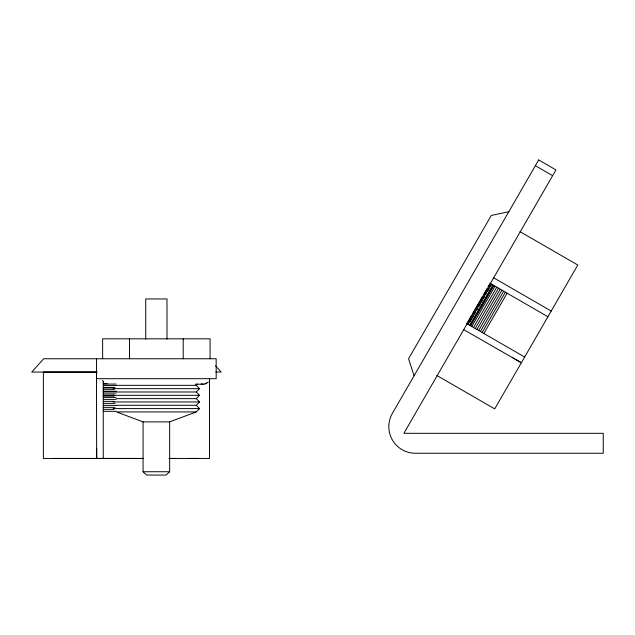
<?xml version="1.0" encoding="UTF-8"?>
<svg xmlns="http://www.w3.org/2000/svg" width="635" height="635" viewBox="0 0 635 635"><rect width="100%" height="100%" fill="white"/><g stroke="black" fill="none" stroke-linecap="round" stroke-linejoin="round"><path stroke-width="0.95" d="M466.796 323.636L471.749 315.063M472.734 313.349L482.632 296.204M483.624 294.489L487.085 288.488M488.077 286.774L489.561 284.202M468.074 324.374L491.331 284.083M469.924 322.008L473.385 316.008M474.377 314.293L475.361 312.579M476.845 310.007L477.837 308.292M478.83 306.578L480.314 304.006M481.306 302.292L482.29 300.577M483.283 298.863L484.767 296.291M485.759 294.577L486.743 292.862M487.736 291.147L489.22 288.576M490.212 286.861L491.696 284.29M469.709 325.318L492.966 285.028M470.075 325.525L493.331 285.242M470.622 325.842L493.879 285.552M471.773 326.509L495.03 286.218M473.496 327.501L496.76 287.218M475.226 328.501L498.483 288.211M476.948 329.494L500.213 289.211M478.679 330.494L501.936 290.203M480.401 331.494L503.666 291.203M482.132 332.486L505.389 292.203M483.854 333.486L507.119 293.195M116.483 385.342L196.231 385.342L197.572 384.016M116.483 391.985L196.231 391.985L199.581 388.668L196.231 385.342M116.483 398.637L196.231 398.637L199.581 395.311L196.231 391.985M116.483 405.281L196.231 405.281L199.581 401.955L196.231 398.637M196.231 411.925L116.483 411.925L143.065 421.894L169.648 421.894L196.231 411.925L199.581 408.599L196.231 405.281M169.648 421.894L169.648 471.734L166.068 475.059L146.645 475.059L143.065 471.734L143.065 421.894M203.041 384.191L204.978 383.937L208.304 382.024M204.954 383.937L206.764 383.199M508.786 211.741L491.3 215.455L408.559 358.759L414.091 375.761M97.314 372.054L31.75 372.054L43.712 358.759L216.17 358.759L216.17 378.698L96.544 378.698L96.544 358.759M215.837 372.054L221.155 372.054L215.487 365.752M103.251 383.651L107.212 383.651M103.251 384.064L116.118 384.064M195.294 384.191L203.057 384.191L201.136 383.937M103.251 385.54L116.118 385.54M103.251 387.429L115.125 387.429M103.251 387.85L114.141 387.85M113.133 388.668L199.581 388.668M103.251 389.326L114.141 389.326M103.251 391.216L116.118 391.216M103.251 391.636L116.118 391.636M103.251 393.105L116.118 393.105M103.251 394.994L114.141 394.994M113.133 395.311L199.581 395.311M103.251 395.414L114.141 395.414M103.251 396.049L114.141 396.049M103.251 397.375L116.118 397.375M103.251 399.367L116.118 399.367M103.251 401.368L114.141 401.368M113.133 401.955L199.581 401.955M103.251 403.36L115.125 403.36M103.251 405.352L116.118 405.352M103.251 407.345L115.125 407.345M113.133 408.599L199.581 408.599M103.251 409.337L114.141 409.337M103.251 411.329L116.118 411.329M53.348 458.446L143.462 458.438M169.156 458.438L176.411 458.438M188.254 458.438L198.223 458.438M142.843 458.446L43.378 458.446L43.378 372.054L96.449 372.054L96.671 458.446M169.013 458.446L209.518 458.446L209.518 378.92M143.065 471.734L169.648 471.734M463.463 329.509L521.367 362.744L512.723 357.751M535.369 165.695L552.64 175.665M519.978 231.632L577.794 265.009L494.721 408.892L436.904 375.507M493.395 277.67L551.212 311.047M489.768 283.178L547.918 316.754M466.503 323.469L524.661 357.037M102.521 380.484L103.703 382.024M210.074 358.759L210.074 338.82L102.64 338.82L102.64 358.759M183.213 338.82L183.213 358.759M166.989 339.153L166.989 298.95L145.725 298.95L145.725 339.153M129.5 338.82L129.5 358.759M103.251 381.754L103.251 458.446M96.663 448.461L96.671 458.438M538.694 159.941L392.366 413.385A26.583 26.583 0 0 0 415.393 453.255L603.25 453.255L603.25 433.316L403.884 433.316L555.958 169.91L538.694 159.941"/></g></svg>
